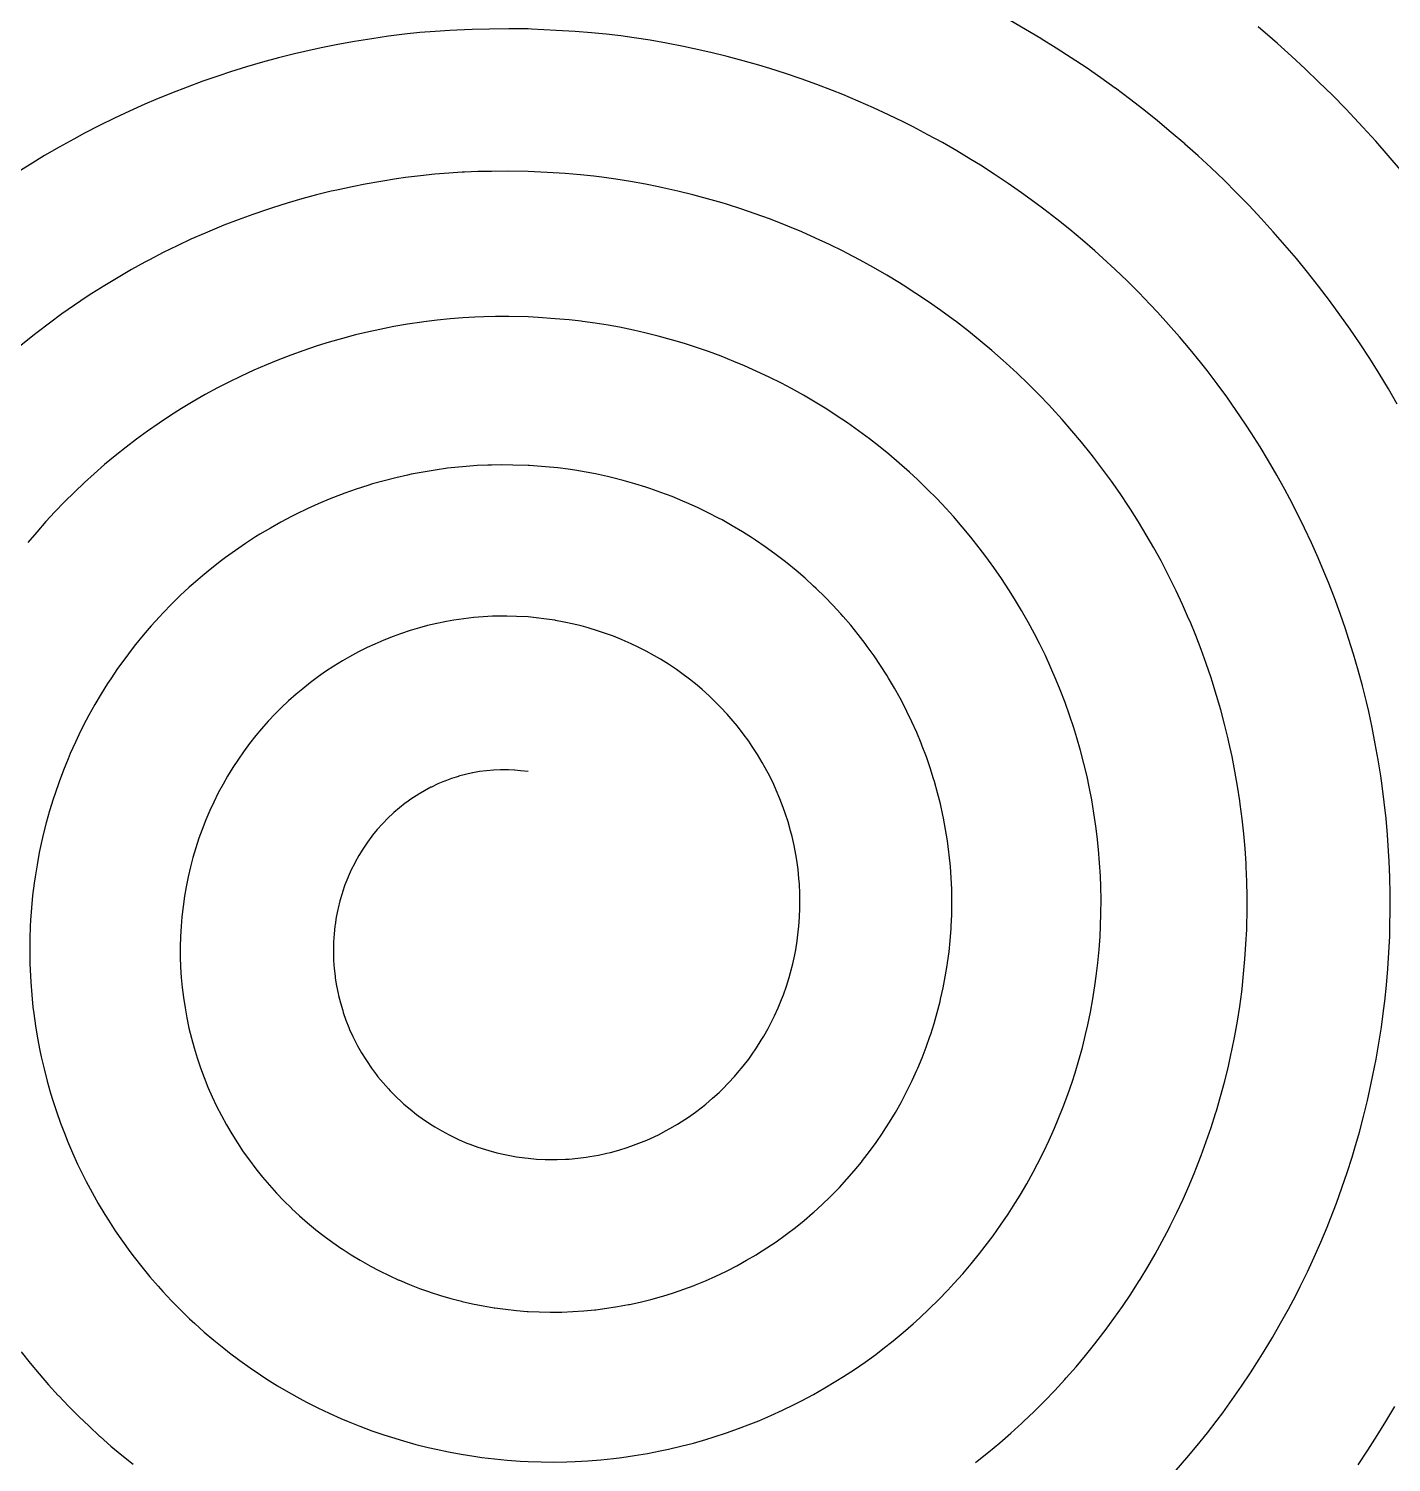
# Model space of a CAD drawing. Header units: inches. Extents: x -134 to 137, y -136 to 138.
# Drawn here: x -25.8 to 44.6, y -27.7 to 46.4 of the extents above; entities that cross this region are included whole.
import ezdxf

# ---------------------------------------------------------------- set-up
doc = ezdxf.new("R2010")
doc.units = ezdxf.units.IN
doc.header["$MEASUREMENT"] = 0
doc.linetypes.add('Continuous2', pattern=[0])
doc.layers.add('single spiral', color=1, linetype='Continuous')

msp = doc.modelspace()

# ---------------------------------------------------------------- linework, layer by layer
at = {"layer": 'single spiral', "color": 7, "linetype": 'Continuous2', "lineweight": -3, "true_color": 0xffffff}
for p, q in [((25.724, 46.397), (24.924, 46.854)), ((-7.235, 46.037), (-8.096, 45.913)), ((-6.407, 46.141), (-7.235, 46.037)), ((-5.602, 46.226), (-6.407, 46.141)), ((-4.819, 46.294), (-5.602, 46.226)), ((-4.055, 46.344), (-4.819, 46.294)), ((-3.7, 46.362), (-4.055, 46.344)), ((-2.901, 46.392), (-3.7, 46.362)), ((-2.001, 46.411), (-2.901, 46.392)), ((-1.001, 46.419), (-2.001, 46.411)), ((0, 46.421), (-1.001, 46.419)), ((0.17, 46.412), (0, 46.421)), ((1.447, 46.345), (0.17, 46.412)), ((2.431, 46.282), (1.447, 46.345)), ((3.276, 46.216), (2.431, 46.282)), ((4.037, 46.142), (3.276, 46.216)), ((4.79, 46.055), (4.037, 46.142)), ((5.484, 45.96), (4.79, 46.055)), ((26.515, 45.926), (25.724, 46.397)), ((38.503, 45.887), (37.76, 46.523)), ((-11.563, 45.254), (-12.092, 45.129)), ((-10.713, 45.44), (-11.563, 45.254)), ((-9.852, 45.612), (-10.713, 45.44)), ((-8.98, 45.77), (-9.852, 45.612)), ((-8.096, 45.913), (-8.98, 45.77)), ((6.304, 45.833), (5.484, 45.96)), ((7.15, 45.685), (6.304, 45.833)), ((8.025, 45.514), (7.15, 45.685)), ((8.589, 45.395), (8.025, 45.514)), ((9.444, 45.202), (8.589, 45.395)), ((26.534, 45.915), (26.515, 45.926)), ((27.317, 45.43), (26.534, 45.915)), ((28.092, 44.932), (27.317, 45.43)), ((38.753, 45.668), (38.503, 45.887)), ((39.482, 45.015), (38.753, 45.668)), ((-13.752, 44.696), (-14.579, 44.456)), ((-12.923, 44.921), (-13.752, 44.696)), ((-12.092, 45.129), (-12.923, 44.921)), ((10.287, 44.996), (9.444, 45.202)), ((11.117, 44.776), (10.287, 44.996)), ((11.935, 44.543), (11.117, 44.776)), ((12.503, 44.371), (11.935, 44.543)), ((28.857, 44.42), (28.092, 44.932)), ((40.2, 44.35), (39.482, 45.015)), ((-16.014, 43.998), (-16.833, 43.714)), ((-15.403, 44.199), (-16.014, 43.998)), ((-14.579, 44.456), (-15.403, 44.199)), ((13.316, 44.111), (12.503, 44.371)), ((14.127, 43.836), (13.316, 44.111)), ((14.934, 43.544), (14.127, 43.836)), ((29.613, 43.895), (28.857, 44.42)), ((30.36, 43.358), (29.613, 43.895)), ((40.907, 43.673), (40.2, 44.35)), ((-18.455, 43.1), (-19.257, 42.771)), ((-17.647, 43.414), (-18.455, 43.1)), ((-16.833, 43.714), (-17.647, 43.414)), ((15.737, 43.237), (14.934, 43.544)), ((16.277, 43.02), (15.737, 43.237)), ((17.069, 42.689), (16.277, 43.02)), ((30.374, 43.348), (30.36, 43.358)), ((31.111, 42.797), (30.374, 43.348)), ((41.603, 42.986), (40.907, 43.673)), ((-19.83, 42.526), (-20.62, 42.172)), ((-19.257, 42.771), (-19.83, 42.526)), ((17.855, 42.343), (17.069, 42.689)), ((18.632, 41.982), (17.855, 42.343)), ((31.838, 42.234), (31.111, 42.797)), ((42.287, 42.287), (41.603, 42.986)), ((42.513, 42.05), (42.287, 42.287)), ((-21.404, 41.803), (-22.181, 41.42)), ((-20.62, 42.172), (-21.404, 41.803)), ((19.402, 41.608), (18.632, 41.982)), ((19.918, 41.347), (19.402, 41.608)), ((32.556, 41.658), (31.838, 42.234)), ((33.262, 41.07), (32.556, 41.658)), ((43.182, 41.337), (42.513, 42.05)), ((-22.951, 41.022), (-23.511, 40.722)), ((-22.181, 41.42), (-22.951, 41.022)), ((20.676, 40.949), (19.918, 41.347)), ((21.427, 40.536), (20.676, 40.949)), ((33.959, 40.47), (33.262, 41.07)), ((43.839, 40.612), (43.182, 41.337)), ((-24.268, 40.3), (-25.018, 39.864)), ((-23.511, 40.722), (-24.268, 40.3)), ((22.169, 40.11), (21.427, 40.536)), ((22.904, 39.67), (22.169, 40.11)), ((33.969, 40.462), (33.959, 40.47)), ((34.654, 39.85), (33.969, 40.462)), ((44.484, 39.878), (43.839, 40.612)), ((-25.76, 39.414), (-26.494, 38.95)), ((-25.018, 39.864), (-25.76, 39.414)), ((23.39, 39.368), (22.904, 39.67)), ((24.11, 38.905), (23.39, 39.368)), ((35.329, 39.226), (34.654, 39.85)), ((45.116, 39.132), (44.484, 39.878)), ((-6.817, 38.661), (-7.629, 38.533)), ((-6.343, 38.728), (-6.817, 38.661)), ((-5.577, 38.824), (-6.343, 38.728)), ((-4.834, 38.902), (-5.577, 38.824)), ((-4.114, 38.963), (-4.834, 38.902)), ((-3.413, 39.006), (-4.114, 38.963)), ((-3.3, 39.011), (-3.413, 39.006)), ((-2.601, 39.037), (-3.3, 39.011)), ((-1.901, 39.051), (-2.601, 39.037)), ((-1.001, 39.056), (-1.901, 39.051)), ((0, 39.053), (-1.001, 39.056)), ((0.982, 38.996), (0, 39.053)), ((1.914, 38.934), (0.982, 38.996)), ((2.698, 38.87), (1.914, 38.934)), ((3.395, 38.8), (2.698, 38.87)), ((3.803, 38.752), (3.395, 38.8)), ((4.531, 38.652), (3.803, 38.752)), ((5.282, 38.532), (4.531, 38.652)), ((24.821, 38.429), (24.11, 38.905)), ((35.993, 38.59), (35.329, 39.226)), ((36.645, 37.944), (35.993, 38.59)), ((-10.95, 37.83), (-11.711, 37.626)), ((-10.187, 38.019), (-10.95, 37.83)), ((-9.895, 38.086), (-10.187, 38.019)), ((-9.116, 38.255), (-9.895, 38.086)), ((-8.429, 38.391), (-9.116, 38.255)), ((-7.629, 38.533), (-8.429, 38.391)), ((6.058, 38.392), (5.282, 38.532)), ((6.745, 38.253), (6.058, 38.392)), ((6.957, 38.208), (6.745, 38.253)), ((7.743, 38.031), (6.957, 38.208)), ((8.517, 37.84), (7.743, 38.031)), ((9.278, 37.636), (8.517, 37.84)), ((25.523, 37.941), (24.821, 38.429)), ((26.215, 37.439), (25.523, 37.941)), ((37.286, 37.286), (36.645, 37.944)), ((-13.497, 37.082), (-14.25, 36.825)), ((-13.228, 37.17), (-13.497, 37.082)), ((-12.471, 37.406), (-13.228, 37.17)), ((-11.711, 37.626), (-12.471, 37.406)), ((10.026, 37.419), (9.278, 37.636)), ((10.253, 37.35), (10.026, 37.419)), ((10.999, 37.112), (10.253, 37.35)), ((11.741, 36.859), (10.999, 37.112)), ((26.67, 37.099), (26.215, 37.439)), ((27.346, 36.576), (26.67, 37.099)), ((37.921, 36.611), (37.286, 37.286)), ((-14.998, 36.552), (-15.74, 36.264)), ((-14.25, 36.825), (-14.998, 36.552)), ((12.479, 36.589), (11.741, 36.859)), ((13.214, 36.305), (12.479, 36.589)), ((28.012, 36.04), (27.346, 36.576)), ((38.538, 35.931), (37.921, 36.611)), ((-16.721, 35.857), (-17.447, 35.536)), ((-16.476, 35.962), (-16.721, 35.857)), ((-15.74, 36.264), (-16.476, 35.962)), ((13.423, 36.22), (13.214, 36.305)), ((14.149, 35.916), (13.423, 36.22)), ((14.868, 35.598), (14.149, 35.916)), ((15.58, 35.266), (14.868, 35.598)), ((28.668, 35.493), (28.012, 36.04)), ((39.144, 35.241), (38.538, 35.931)), ((-18.168, 35.199), (-18.882, 34.848)), ((-17.447, 35.536), (-18.168, 35.199)), ((16.283, 34.92), (15.58, 35.266)), ((16.482, 34.819), (16.283, 34.92)), ((29.313, 34.933), (28.668, 35.493)), ((29.732, 34.558), (29.313, 34.933)), ((39.737, 34.54), (39.144, 35.241)), ((-19.833, 34.352), (-20.531, 33.968)), ((-19.589, 34.483), (-19.833, 34.352)), ((-18.882, 34.848), (-19.589, 34.483)), ((17.177, 34.455), (16.482, 34.819)), ((17.863, 34.076), (17.177, 34.455)), ((30.359, 33.979), (29.732, 34.558)), ((40.317, 33.83), (39.737, 34.54)), ((-21.22, 33.569), (-21.902, 33.156)), ((-20.531, 33.968), (-21.22, 33.569)), ((18.542, 33.683), (17.863, 34.076)), ((19.213, 33.277), (18.542, 33.683)), ((30.976, 33.388), (30.359, 33.979)), ((31.58, 32.786), (30.976, 33.388)), ((40.888, 33.106), (40.317, 33.83)), ((-22.576, 32.73), (-22.811, 32.577)), ((-21.902, 33.156), (-22.576, 32.73)), ((19.397, 33.162), (19.213, 33.277)), ((20.057, 32.739), (19.397, 33.162)), ((20.707, 32.302), (20.057, 32.739)), ((32.173, 32.173), (31.58, 32.786)), ((41.443, 32.376), (40.888, 33.106)), ((-23.472, 32.132), (-24.126, 31.674)), ((-22.811, 32.577), (-23.472, 32.132)), ((21.349, 31.853), (20.707, 32.302)), ((32.555, 31.767), (32.173, 32.173)), ((41.985, 31.636), (41.443, 32.376)), ((-24.77, 31.203), (-25.404, 30.719)), ((-24.126, 31.674), (-24.77, 31.203)), ((-5.511, 31.253), (-6.241, 31.143)), ((-5.407, 31.268), (-5.511, 31.253)), ((-4.709, 31.355), (-5.407, 31.268)), ((-4.037, 31.424), (-4.709, 31.355)), ((-3.387, 31.476), (-4.037, 31.424)), ((-2.757, 31.51), (-3.387, 31.476)), ((-2.3, 31.526), (-2.757, 31.51)), ((-1.701, 31.536), (-2.3, 31.526)), ((-1, 31.537), (-1.701, 31.536)), ((0, 31.526), (-1, 31.537)), ((0.519, 31.493), (0, 31.526)), ((1.399, 31.43), (0.519, 31.493)), ((2.113, 31.368), (1.399, 31.43)), ((2.738, 31.3), (2.113, 31.368)), ((2.812, 31.291), (2.738, 31.3)), ((3.459, 31.203), (2.812, 31.291)), ((4.128, 31.095), (3.459, 31.203)), ((21.98, 31.391), (21.349, 31.853)), ((22.15, 31.263), (21.98, 31.391)), ((22.769, 30.784), (22.15, 31.263)), ((33.129, 31.136), (32.555, 31.767)), ((42.514, 30.887), (41.985, 31.636)), ((-25.629, 30.543), (-26.25, 30.042)), ((-25.404, 30.719), (-25.629, 30.543)), ((-9.614, 30.41), (-10.298, 30.213)), ((-8.928, 30.59), (-9.614, 30.41)), ((-8.241, 30.755), (-8.928, 30.59)), ((-7.669, 30.88), (-8.241, 30.755)), ((-6.961, 31.019), (-7.669, 30.88)), ((-6.241, 31.143), (-6.961, 31.019)), ((4.719, 30.986), (4.128, 31.095)), ((5.437, 30.837), (4.719, 30.986)), ((6.028, 30.702), (5.437, 30.837)), ((6.723, 30.529), (6.028, 30.702)), ((7.406, 30.342), (6.723, 30.529)), ((23.378, 30.293), (22.769, 30.784)), ((33.69, 30.494), (33.129, 31.136)), ((34.24, 29.843), (33.69, 30.494)), ((43.03, 30.13), (42.514, 30.887)), ((-11.605, 29.791), (-12.279, 29.548)), ((-10.926, 30.018), (-11.605, 29.791)), ((-10.298, 30.213), (-10.926, 30.018)), ((8.077, 30.143), (7.406, 30.342)), ((8.653, 29.958), (8.077, 30.143)), ((9.318, 29.729), (8.653, 29.958)), ((9.98, 29.484), (9.318, 29.729)), ((23.977, 29.79), (23.378, 30.293)), ((24.565, 29.275), (23.977, 29.79)), ((34.777, 29.181), (34.24, 29.843)), ((43.533, 29.363), (43.03, 30.13)), ((-13.544, 29.046), (-14.2, 28.761)), ((-12.947, 29.291), (-13.544, 29.046)), ((-12.279, 29.548), (-12.947, 29.291)), ((10.637, 29.224), (9.98, 29.484)), ((11.188, 28.992), (10.637, 29.224)), ((11.833, 28.705), (11.188, 28.992)), ((24.72, 29.137), (24.565, 29.275)), ((25.294, 28.607), (24.72, 29.137)), ((35.118, 28.747), (34.777, 29.181)), ((44.022, 28.588), (43.533, 29.363)), ((-14.85, 28.461), (-15.494, 28.146)), ((-14.2, 28.761), (-14.85, 28.461)), ((12.469, 28.404), (11.833, 28.705)), ((13.098, 28.089), (12.469, 28.404)), ((25.857, 28.065), (25.294, 28.607)), ((35.634, 28.069), (35.118, 28.747)), ((44.497, 27.805), (44.022, 28.588)), ((-16.707, 27.504), (-17.329, 27.147)), ((-16.077, 27.846), (-16.707, 27.504)), ((-15.494, 28.146), (-16.077, 27.846)), ((13.623, 27.812), (13.098, 28.089)), ((14.238, 27.471), (13.623, 27.812)), ((14.845, 27.116), (14.238, 27.471)), ((26.409, 27.513), (25.857, 28.065)), ((26.949, 26.949), (26.409, 27.513)), ((36.137, 27.382), (35.634, 28.069)), ((44.958, 27.014), (44.497, 27.805)), ((-17.944, 26.777), (-18.502, 26.424)), ((-17.329, 27.147), (-17.944, 26.777)), ((15.443, 26.748), (14.845, 27.116)), ((15.937, 26.43), (15.443, 26.748)), ((27.088, 26.801), (26.949, 26.949)), ((27.613, 26.224), (27.088, 26.801)), ((36.627, 26.685), (36.137, 27.382)), ((-19.101, 26.028), (-19.691, 25.618)), ((-18.502, 26.424), (-19.101, 26.028)), ((16.519, 26.037), (15.937, 26.43)), ((17.091, 25.631), (16.519, 26.037)), ((28.126, 25.636), (27.613, 26.224)), ((37.104, 25.98), (36.627, 26.685)), ((37.403, 25.522), (37.104, 25.98)), ((-19.691, 25.618), (-20.272, 25.195)), ((17.654, 25.213), (17.091, 25.631)), ((28.627, 25.038), (28.126, 25.636)), ((37.858, 24.803), (37.403, 25.522)), ((-20.802, 24.791), (-21.365, 24.343)), ((-20.272, 25.195), (-20.802, 24.791)), ((18.114, 24.856), (17.654, 25.213)), ((18.659, 24.415), (18.114, 24.856)), ((29.115, 24.431), (28.627, 25.038)), ((38.299, 24.075), (37.858, 24.803)), ((-21.918, 23.883), (-22.461, 23.41)), ((-21.365, 24.343), (-21.918, 23.883)), ((-3.796, 23.735), (-4.177, 23.69)), ((-3.204, 23.793), (-3.796, 23.735)), ((-2.636, 23.834), (-3.204, 23.793)), ((-2.087, 23.858), (-2.636, 23.834)), ((-1.9, 23.862), (-2.087, 23.858)), ((-1.4, 23.867), (-1.9, 23.862)), ((-0.8, 23.861), (-1.4, 23.867)), ((0, 23.842), (-0.8, 23.861)), ((0.06, 23.837), (0, 23.842)), ((0.892, 23.77), (0.06, 23.837)), ((1.526, 23.708), (0.892, 23.77)), ((19.193, 23.962), (18.659, 24.415)), ((19.716, 23.497), (19.193, 23.962)), ((29.237, 24.275), (29.115, 24.431)), ((29.71, 23.655), (29.237, 24.275)), ((38.726, 23.339), (38.299, 24.075)), ((-22.461, 23.41), (-22.958, 22.958)), ((-7.453, 23.05), (-8.05, 22.881)), ((-6.854, 23.202), (-7.453, 23.05)), ((-6.254, 23.339), (-6.854, 23.202)), ((-6.055, 23.381), (-6.254, 23.339)), ((-5.44, 23.498), (-6.055, 23.381)), ((-4.814, 23.602), (-5.44, 23.498)), ((-4.177, 23.69), (-4.814, 23.602)), ((2.068, 23.643), (1.526, 23.708)), ((2.414, 23.593), (2.068, 23.643)), ((2.989, 23.497), (2.414, 23.593)), ((3.48, 23.402), (2.989, 23.497)), ((4.102, 23.265), (3.48, 23.402)), ((4.309, 23.216), (4.102, 23.265)), ((4.914, 23.062), (4.309, 23.216)), ((5.506, 22.894), (4.914, 23.062)), ((20.138, 23.105), (19.716, 23.497)), ((20.642, 22.619), (20.138, 23.105)), ((30.169, 23.025), (29.71, 23.655)), ((30.615, 22.387), (30.169, 23.025)), ((39.138, 22.596), (38.726, 23.339)), ((-23.48, 22.462), (-23.991, 21.954)), ((-22.958, 22.958), (-23.48, 22.462)), ((-9.483, 22.407), (-10.067, 22.186)), ((-8.895, 22.614), (-9.483, 22.407)), ((-8.3, 22.805), (-8.895, 22.614)), ((-8.05, 22.881), (-8.3, 22.805)), ((6.086, 22.714), (5.506, 22.894)), ((6.292, 22.646), (6.086, 22.714)), ((6.867, 22.445), (6.292, 22.646)), ((7.439, 22.227), (6.867, 22.445)), ((21.133, 22.121), (20.642, 22.619)), ((31.048, 21.74), (30.615, 22.387)), ((39.394, 22.118), (39.138, 22.596)), ((-23.991, 21.954), (-24.492, 21.435)), ((-11.445, 21.593), (-12.008, 21.321)), ((-10.876, 21.85), (-11.445, 21.593)), ((-10.302, 22.092), (-10.876, 21.85)), ((-10.067, 22.186), (-10.302, 22.092)), ((8.005, 21.995), (7.439, 22.227)), ((8.197, 21.912), (8.005, 21.995)), ((8.755, 21.66), (8.197, 21.912)), ((9.304, 21.394), (8.755, 21.66)), ((21.613, 21.613), (21.133, 22.121)), ((21.996, 21.19), (21.613, 21.613)), ((31.154, 21.578), (31.048, 21.74)), ((31.57, 20.92), (31.154, 21.578)), ((39.784, 21.363), (39.394, 22.118)), ((-24.951, 20.937), (-25.429, 20.396)), ((-24.492, 21.435), (-24.951, 20.937)), ((-12.794, 20.91), (-13.34, 20.603)), ((-12.241, 21.202), (-12.794, 20.91)), ((-12.008, 21.321), (-12.241, 21.202)), ((9.846, 21.115), (9.304, 21.394)), ((10.026, 21.018), (9.846, 21.115)), ((10.557, 20.719), (10.026, 21.018)), ((22.454, 20.663), (21.996, 21.19)), ((31.972, 20.254), (31.57, 20.92)), ((40.159, 20.6), (39.784, 21.363)), ((-25.429, 20.396), (-25.895, 19.845)), ((-14.104, 20.142), (-14.63, 19.802)), ((-13.878, 20.283), (-14.104, 20.142)), ((-13.34, 20.603), (-13.878, 20.283)), ((11.08, 20.407), (10.557, 20.719)), ((11.594, 20.082), (11.08, 20.407)), ((11.76, 19.973), (11.594, 20.082)), ((22.9, 20.126), (22.454, 20.663)), ((23.333, 19.579), (22.9, 20.126)), ((32.36, 19.58), (31.972, 20.254)), ((40.52, 19.831), (40.159, 20.6)), ((-15.148, 19.448), (-15.657, 19.081)), ((-14.63, 19.802), (-15.148, 19.448)), ((12.263, 19.63), (11.76, 19.973)), ((12.755, 19.274), (12.263, 19.63)), ((23.674, 19.129), (23.333, 19.579)), ((32.734, 18.899), (32.36, 19.58)), ((40.866, 19.056), (40.52, 19.831)), ((-15.874, 18.918), (-16.37, 18.532)), ((-15.657, 19.081), (-15.874, 18.918)), ((13.238, 18.906), (12.755, 19.274)), ((13.39, 18.786), (13.238, 18.906)), ((13.859, 18.401), (13.39, 18.786)), ((24.084, 18.564), (23.674, 19.129)), ((24.48, 17.991), (24.084, 18.564)), ((32.823, 18.733), (32.734, 18.899)), ((33.179, 18.042), (32.823, 18.733)), ((41.077, 18.562), (40.866, 19.056)), ((41.399, 17.776), (41.077, 18.562)), ((-16.856, 18.134), (-17.332, 17.723)), ((-16.37, 18.532), (-16.856, 18.134)), ((14.318, 18.005), (13.859, 18.401)), ((14.765, 17.597), (14.318, 18.005)), ((24.863, 17.409), (24.48, 17.991)), ((33.522, 17.345), (33.179, 18.042)), ((-17.999, 17.11), (-18.45, 16.669)), ((-17.538, 17.538), (-17.999, 17.11)), ((-17.332, 17.723), (-17.538, 17.538)), ((14.902, 17.467), (14.765, 17.597)), ((15.335, 17.044), (14.902, 17.467)), ((25.161, 16.936), (24.863, 17.409)), ((33.849, 16.64), (33.522, 17.345)), ((41.706, 16.985), (41.399, 17.776)), ((-18.45, 16.669), (-18.889, 16.217)), ((15.757, 16.61), (15.335, 17.044)), ((16.166, 16.166), (15.757, 16.61)), ((25.519, 16.339), (25.161, 16.936)), ((25.863, 15.735), (25.519, 16.339)), ((34.162, 15.93), (33.849, 16.64)), ((41.998, 16.188), (41.706, 16.985)), ((-19.082, 16.011), (-19.504, 15.543)), ((-18.889, 16.217), (-19.082, 16.011)), ((-4.721, 15.67), (-5.216, 15.553)), ((-4.226, 15.77), (-4.721, 15.67)), ((-3.854, 15.835), (-4.226, 15.77)), ((-3.34, 15.911), (-3.854, 15.835)), ((-2.816, 15.971), (-3.34, 15.911)), ((-2.324, 16.013), (-2.816, 15.971)), ((-1.854, 16.038), (-2.324, 16.013)), ((-1.404, 16.048), (-1.854, 16.038)), ((-1.099, 16.045), (-1.404, 16.048)), ((-0.6, 16.029), (-1.099, 16.045)), ((0, 16), (-0.6, 16.029)), ((0.404, 15.957), (0, 16)), ((0.943, 15.893), (0.404, 15.957)), ((1.385, 15.828), (0.943, 15.893)), ((1.405, 15.825), (1.385, 15.828)), ((1.867, 15.741), (1.405, 15.825)), ((2.351, 15.635), (1.867, 15.741)), ((2.74, 15.538), (2.351, 15.635)), ((16.288, 16.029), (16.166, 16.166)), ((16.681, 15.571), (16.288, 16.029)), ((26.193, 15.123), (25.863, 15.735)), ((34.234, 15.761), (34.162, 15.93)), ((34.529, 15.043), (34.234, 15.761)), ((42.275, 15.387), (41.998, 16.188)), ((-19.916, 15.064), (-20.315, 14.574)), ((-19.504, 15.543), (-19.916, 15.064)), ((-6.992, 14.994), (-7.469, 14.806)), ((-6.601, 15.137), (-6.992, 14.994)), ((-6.113, 15.298), (-6.601, 15.137)), ((-5.621, 15.444), (-6.113, 15.298)), ((-5.216, 15.553), (-5.621, 15.444)), ((3.104, 15.438), (2.74, 15.538)), ((3.586, 15.292), (3.104, 15.438)), ((4.055, 15.133), (3.586, 15.292)), ((4.402, 15.004), (4.055, 15.133)), ((4.864, 14.819), (4.402, 15.004)), ((17.062, 15.103), (16.681, 15.571)), ((17.43, 14.625), (17.062, 15.103)), ((26.446, 14.63), (26.193, 15.123)), ((34.808, 14.319), (34.529, 15.043)), ((42.441, 14.881), (42.275, 15.387)), ((42.693, 14.071), (42.441, 14.881)), ((-20.492, 14.349), (-20.873, 13.844)), ((-20.315, 14.574), (-20.492, 14.349)), ((-8.788, 14.192), (-9.242, 13.946)), ((-8.327, 14.422), (-8.788, 14.192)), ((-7.941, 14.602), (-8.327, 14.422)), ((-7.469, 14.806), (-7.941, 14.602)), ((5.32, 14.617), (4.864, 14.819)), ((5.649, 14.461), (5.32, 14.617)), ((6.093, 14.236), (5.649, 14.461)), ((6.527, 13.997), (6.093, 14.236)), ((17.536, 14.482), (17.43, 14.625)), ((17.887, 13.993), (17.536, 14.482)), ((26.751, 14.006), (26.446, 14.63)), ((35.073, 13.59), (34.808, 14.319)), ((-20.873, 13.844), (-21.242, 13.33)), ((-10.055, 13.46), (-10.487, 13.175)), ((-9.615, 13.731), (-10.055, 13.46)), ((-9.242, 13.946), (-9.615, 13.731)), ((6.836, 13.816), (6.527, 13.997)), ((7.256, 13.554), (6.836, 13.816)), ((7.667, 13.279), (7.256, 13.554)), ((18.225, 13.495), (17.887, 13.993)), ((18.549, 12.988), (18.225, 13.495)), ((27.04, 13.374), (26.751, 14.006)), ((27.315, 12.737), (27.04, 13.374)), ((35.322, 12.856), (35.073, 13.59)), ((42.93, 13.257), (42.693, 14.071)), ((-21.597, 12.806), (-21.757, 12.561)), ((-21.242, 13.33), (-21.597, 12.806)), ((-11.261, 12.615), (-11.668, 12.292)), ((-10.845, 12.924), (-11.261, 12.615)), ((-10.487, 13.175), (-10.845, 12.924)), ((7.954, 13.075), (7.667, 13.279)), ((8.348, 12.778), (7.954, 13.075)), ((8.731, 12.469), (8.348, 12.778)), ((18.64, 12.841), (18.549, 12.988)), ((18.946, 12.324), (18.64, 12.841)), ((27.522, 12.23), (27.315, 12.737)), ((35.378, 12.686), (35.322, 12.856)), ((35.608, 11.946), (35.378, 12.686)), ((43.151, 12.439), (42.93, 13.257)), ((-22.093, 12.025), (-22.416, 11.479)), ((-21.757, 12.561), (-22.093, 12.025)), ((-12.007, 12.007), (-12.396, 11.661)), ((-11.668, 12.292), (-12.007, 12.007)), ((8.994, 12.245), (8.731, 12.469)), ((9.36, 11.916), (8.994, 12.245)), ((9.713, 11.576), (9.36, 11.916)), ((19.238, 11.799), (18.946, 12.324)), ((27.77, 11.582), (27.522, 12.23)), ((35.824, 11.202), (35.608, 11.946)), ((43.357, 11.617), (43.151, 12.439)), ((-22.416, 11.479), (-22.725, 10.925)), ((-12.774, 11.303), (-13.091, 10.985)), ((-12.396, 11.661), (-12.774, 11.303)), ((9.952, 11.334), (9.713, 11.576)), ((10.285, 10.975), (9.952, 11.334)), ((19.516, 11.268), (19.238, 11.799)), ((19.591, 11.117), (19.516, 11.268)), ((28.003, 10.929), (27.77, 11.582)), ((36.023, 10.454), (35.824, 11.202)), ((43.477, 11.104), (43.357, 11.617)), ((-22.866, 10.662), (-23.154, 10.097)), ((-22.725, 10.925), (-22.866, 10.662)), ((-13.449, 10.605), (-13.796, 10.214)), ((-13.091, 10.985), (-13.449, 10.605)), ((10.607, 10.607), (10.285, 10.975)), ((10.819, 10.349), (10.607, 10.607)), ((19.851, 10.577), (19.591, 11.117)), ((20.095, 10.03), (19.851, 10.577)), ((28.221, 10.272), (28.003, 10.929)), ((36.207, 9.702), (36.023, 10.454)), ((43.657, 10.276), (43.477, 11.104)), ((-23.154, 10.097), (-23.429, 9.524)), ((-14.088, 9.864), (-14.412, 9.453)), ((-13.796, 10.214), (-14.088, 9.864)), ((11.119, 9.964), (10.819, 10.349)), ((11.406, 9.57), (11.119, 9.964)), ((20.325, 9.478), (20.095, 10.03)), ((28.381, 9.753), (28.221, 10.272)), ((28.571, 9.088), (28.381, 9.753)), ((36.247, 9.532), (36.207, 9.702)), ((43.821, 9.446), (43.657, 10.276)), ((-23.689, 8.944), (-23.808, 8.666)), ((-23.429, 9.524), (-23.689, 8.944)), ((-14.724, 9.032), (-14.988, 8.654)), ((-14.412, 9.453), (-14.724, 9.032)), ((11.591, 9.3), (11.406, 9.57)), ((11.855, 8.892), (11.591, 9.3)), ((20.385, 9.326), (20.325, 9.478)), ((20.596, 8.767), (20.385, 9.326)), ((28.746, 8.418), (28.571, 9.088)), ((36.412, 8.776), (36.247, 9.532)), ((43.97, 8.612), (43.821, 9.446)), ((-23.808, 8.666), (-24.047, 8.076)), ((-15.276, 8.214), (-15.551, 7.766)), ((-14.988, 8.654), (-15.276, 8.214)), ((12.105, 8.476), (11.855, 8.892)), ((12.263, 8.196), (12.105, 8.476)), ((12.49, 7.768), (12.263, 8.196)), ((20.791, 8.202), (20.596, 8.767)), ((20.971, 7.633), (20.791, 8.202)), ((28.906, 7.745), (28.746, 8.418)), ((36.561, 8.017), (36.412, 8.776)), ((44.103, 7.777), (43.97, 8.612)), ((-24.271, 7.48), (-24.48, 6.878)), ((-24.047, 8.076), (-24.271, 7.48)), ((-15.551, 7.766), (-15.784, 7.36)), ((-4.333, 7.506), (-4.675, 7.362)), ((-4.312, 7.514), (-4.333, 7.506)), ((-3.966, 7.642), (-4.312, 7.514)), ((-3.616, 7.754), (-3.966, 7.642)), ((-3.6, 7.759), (-3.616, 7.754)), ((-3.246, 7.855), (-3.6, 7.759)), ((-2.888, 7.935), (-3.246, 7.855)), ((-2.871, 7.939), (-2.888, 7.935)), ((-2.513, 8.002), (-2.871, 7.939)), ((-2.157, 8.049), (-2.513, 8.002)), ((-1.802, 8.081), (-2.157, 8.049)), ((-1.428, 8.097), (-1.802, 8.081)), ((-1.364, 8.099), (-1.428, 8.097)), ((-1.024, 8.097), (-1.364, 8.099)), ((-0.707, 8.08), (-1.024, 8.097)), ((-0.695, 8.079), (-0.707, 8.08)), ((-0.397, 8.05), (-0.695, 8.079)), ((0, 8), (-0.397, 8.05)), ((12.702, 7.333), (12.49, 7.768)), ((21.016, 7.482), (20.971, 7.633)), ((21.177, 6.907), (21.016, 7.482)), ((29.019, 7.22), (28.906, 7.745)), ((36.695, 7.255), (36.561, 8.017)), ((44.177, 7.26), (44.103, 7.777)), ((-24.48, 6.878), (-24.576, 6.585)), ((-16.033, 6.896), (-16.269, 6.424)), ((-15.784, 7.36), (-16.033, 6.896)), ((-5.714, 6.809), (-6.028, 6.605)), ((-5.686, 6.826), (-5.714, 6.809)), ((-5.364, 7.016), (-5.686, 6.826)), ((-5.035, 7.19), (-5.364, 7.016)), ((-5.011, 7.202), (-5.035, 7.19)), ((-4.675, 7.362), (-5.011, 7.202)), ((12.832, 7.046), (12.702, 7.333)), ((13.02, 6.601), (12.832, 7.046)), ((21.322, 6.329), (21.177, 6.907)), ((29.15, 6.542), (29.019, 7.22)), ((36.812, 6.491), (36.695, 7.255)), ((44.285, 6.42), (44.177, 7.26)), ((-24.763, 5.976), (-24.934, 5.361)), ((-24.576, 6.585), (-24.763, 5.976)), ((-16.468, 5.994), (-16.676, 5.508)), ((-16.269, 6.424), (-16.468, 5.994)), ((-6.661, 6.131), (-6.949, 5.884)), ((-6.364, 6.364), (-6.661, 6.131)), ((-6.335, 6.386), (-6.364, 6.364)), ((-6.028, 6.605), (-6.335, 6.386)), ((13.192, 6.151), (13.02, 6.601)), ((13.295, 5.859), (13.192, 6.151)), ((21.452, 5.748), (21.322, 6.329)), ((29.266, 5.861), (29.15, 6.542)), ((36.836, 6.323), (36.812, 6.491)), ((36.934, 5.557), (36.836, 6.323)), ((44.376, 5.579), (44.285, 6.42)), ((-24.934, 5.361), (-25.091, 4.742)), ((-16.676, 5.508), (-16.87, 5.015)), ((-7.554, 5.29), (-7.809, 5.004)), ((-7.523, 5.324), (-7.554, 5.29)), ((-7.256, 5.596), (-7.523, 5.324)), ((-6.98, 5.857), (-7.256, 5.596)), ((-6.949, 5.884), (-6.98, 5.857)), ((13.442, 5.402), (13.295, 5.859)), ((13.573, 4.94), (13.442, 5.402)), ((21.482, 5.598), (21.452, 5.748)), ((21.592, 5.014), (21.482, 5.598)), ((29.366, 5.178), (29.266, 5.861)), ((37.017, 4.788), (36.934, 5.557)), ((44.452, 4.737), (44.376, 5.579)), ((-25.091, 4.742), (-25.162, 4.437)), ((-17.033, 4.564), (-17.198, 4.06)), ((-16.87, 5.015), (-17.033, 4.564)), ((-8.083, 4.667), (-8.312, 4.358)), ((-8.051, 4.707), (-8.083, 4.667)), ((-7.809, 5.004), (-8.051, 4.707)), ((13.649, 4.646), (13.573, 4.94)), ((13.755, 4.179), (13.649, 4.646)), ((21.686, 4.426), (21.592, 5.014)), ((29.432, 4.651), (29.366, 5.178)), ((29.503, 3.965), (29.432, 4.651)), ((37.083, 4.019), (37.017, 4.788)), ((44.511, 3.894), (44.452, 4.737)), ((-25.295, 3.812), (-25.412, 3.183)), ((-25.162, 4.437), (-25.295, 3.812)), ((-17.198, 4.06), (-17.349, 3.551)), ((-8.56, 3.991), (-8.762, 3.661)), ((-8.529, 4.039), (-8.56, 3.991)), ((-8.312, 4.358), (-8.529, 4.039)), ((13.845, 3.71), (13.755, 4.179)), ((13.893, 3.416), (13.845, 3.71)), ((21.764, 3.838), (21.686, 4.426)), ((21.781, 3.691), (21.764, 3.838)), ((29.559, 3.277), (29.503, 3.965)), ((37.134, 3.249), (37.083, 4.019)), ((44.54, 3.378), (44.511, 3.894)), ((-25.412, 3.183), (-25.514, 2.552)), ((-17.473, 3.081), (-17.594, 2.563)), ((-17.349, 3.551), (-17.473, 3.081)), ((-8.979, 3.268), (-9.152, 2.92)), ((-8.951, 3.322), (-8.979, 3.268)), ((-8.762, 3.661), (-8.951, 3.322)), ((13.958, 2.943), (13.893, 3.416)), ((21.839, 3.1), (21.781, 3.691)), ((21.881, 2.509), (21.839, 3.1)), ((29.599, 2.59), (29.559, 3.277)), ((37.142, 3.084), (37.134, 3.249)), ((37.174, 2.313), (37.142, 3.084)), ((44.574, 2.533), (44.54, 3.378)), ((-25.559, 2.236), (-25.637, 1.601)), ((-25.514, 2.552), (-25.559, 2.236)), ((-17.594, 2.563), (-17.7, 2.041)), ((-9.337, 2.502), (-9.48, 2.137)), ((-9.312, 2.563), (-9.337, 2.502)), ((-9.152, 2.92), (-9.312, 2.563)), ((14.006, 2.47), (13.958, 2.943)), ((14.028, 2.178), (14.006, 2.47)), ((21.907, 1.917), (21.881, 2.509)), ((29.619, 2.064), (29.599, 2.59)), ((37.189, 1.542), (37.174, 2.313)), ((44.591, 1.689), (44.574, 2.533)), ((-25.637, 1.601), (-25.699, 0.963)), ((-17.784, 1.556), (-17.859, 1.028)), ((-17.7, 2.041), (-17.784, 1.556)), ((-9.629, 1.698), (-9.739, 1.32)), ((-9.608, 1.766), (-9.629, 1.698)), ((-9.48, 2.137), (-9.608, 1.766)), ((14.051, 1.704), (14.028, 2.178)), ((14.057, 1.23), (14.051, 1.704)), ((21.911, 1.774), (21.907, 1.917)), ((21.917, 1.182), (21.911, 1.774)), ((29.63, 1.376), (29.619, 2.064)), ((37.188, 0.771), (37.189, 1.542)), ((44.593, 0.844), (44.591, 1.689)), ((-25.699, 0.963), (-25.746, 0.324)), ((-17.859, 1.028), (-17.919, 0.497)), ((-9.851, 0.862), (-9.928, 0.473)), ((-9.835, 0.937), (-9.851, 0.862)), ((-9.739, 1.32), (-9.835, 0.937)), ((14.035, 0.471), (14.054, 0.944)), ((14.054, 0.944), (14.057, 1.23)), ((21.907, 0.59), (21.917, 1.182)), ((29.626, 0.687), (29.63, 1.376)), ((37.171, 0), (37.188, 0.771)), ((44.579, 0), (44.593, 0.844)), ((-25.763, 0), (-25.786, -0.641)), ((-25.746, 0.324), (-25.763, 0)), ((-17.961, 0), (-17.99, -0.534)), ((-17.919, 0.497), (-17.961, 0)), ((-10, 0), (-10.042, -0.396)), ((-9.989, 0.081), (-10, 0)), ((-9.928, 0.473), (-9.989, 0.081)), ((14, 0), (14.035, 0.471)), ((21.882, 0), (21.907, 0.59)), ((29.579, -0.519), (29.605, 0)), ((29.605, 0), (29.626, 0.687)), ((37.166, -0.16), (37.171, 0)), ((44.563, -0.512), (44.579, 0)), ((-25.786, -0.641), (-25.792, -1.283)), ((-17.99, -0.534), (-18.003, -1.07)), ((-10.042, -0.396), (-10.069, -0.795)), ((13.912, -0.746), (13.972, -0.279)), ((13.972, -0.279), (14, 0)), ((21.767, -1.313), (21.828, -0.726)), ((21.828, -0.726), (21.873, -0.137)), ((21.873, -0.137), (21.882, 0)), ((29.531, -1.205), (29.579, -0.519)), ((37.129, -0.93), (37.166, -0.16)), ((44.523, -1.355), (44.563, -0.512)), ((-25.792, -1.283), (-25.783, -1.926)), ((-18.003, -1.07), (-18.001, -1.575)), ((-10.073, -0.881), (-10.08, -1.282)), ((-10.08, -1.282), (-10.071, -1.683)), ((-10.069, -0.795), (-10.073, -0.881)), ((13.684, -1.939), (13.785, -1.48)), ((13.785, -1.48), (13.836, -1.21)), ((13.836, -1.21), (13.912, -0.746)), ((21.69, -1.898), (21.767, -1.313)), ((29.466, -1.889), (29.531, -1.205)), ((37.077, -1.698), (37.129, -0.93)), ((44.467, -2.197), (44.523, -1.355)), ((-25.783, -1.926), (-25.771, -2.255)), ((-18.001, -1.575), (-17.983, -2.111)), ((-17.983, -2.111), (-17.949, -2.648)), ((-10.071, -1.683), (-10.067, -1.775)), ((-10.067, -1.775), (-10.039, -2.177)), ((-10.039, -2.177), (-9.994, -2.578)), ((13.568, -2.392), (13.684, -1.939)), ((21.574, -2.61), (21.67, -2.028)), ((21.67, -2.028), (21.69, -1.898)), ((29.386, -2.571), (29.466, -1.889)), ((37.009, -2.465), (37.077, -1.698)), ((44.395, -3.038), (44.467, -2.197)), ((-25.771, -2.255), (-25.738, -2.897)), ((-25.738, -2.897), (-25.688, -3.538)), ((-17.949, -2.648), (-17.902, -3.157)), ((-9.994, -2.578), (-9.981, -2.674)), ((-9.981, -2.674), (-9.917, -3.074)), ((13.355, -3.097), (13.495, -2.651)), ((13.495, -2.651), (13.568, -2.392)), ((21.462, -3.188), (21.574, -2.61)), ((29.316, -3.081), (29.386, -2.571)), ((36.925, -3.231), (37.009, -2.465)), ((-25.688, -3.538), (-25.622, -4.179)), ((-17.902, -3.157), (-17.837, -3.691)), ((-17.837, -3.691), (-17.756, -4.224)), ((-9.917, -3.074), (-9.837, -3.473)), ((-9.837, -3.473), (-9.815, -3.572)), ((-9.815, -3.572), (-9.715, -3.967)), ((13.107, -3.783), (13.201, -3.537)), ((13.201, -3.537), (13.355, -3.097)), ((21.335, -3.762), (21.462, -3.188)), ((29.208, -3.758), (29.316, -3.081)), ((36.804, -4.147), (36.907, -3.384)), ((36.907, -3.384), (36.925, -3.231)), ((44.307, -3.876), (44.395, -3.038)), ((-25.622, -4.179), (-25.582, -4.511)), ((-17.756, -4.224), (-17.664, -4.733)), ((-9.715, -3.967), (-9.599, -4.359)), ((-9.599, -4.359), (-9.567, -4.461)), ((12.738, -4.636), (12.93, -4.213)), ((12.93, -4.213), (13.107, -3.783)), ((21.159, -4.455), (21.305, -3.886)), ((21.305, -3.886), (21.335, -3.762)), ((28.945, -5.104), (29.084, -4.433)), ((29.084, -4.433), (29.208, -3.758)), ((36.685, -4.907), (36.804, -4.147)), ((44.134, -5.215), (44.247, -4.38)), ((44.247, -4.38), (44.307, -3.876)), ((-25.582, -4.511), (-25.492, -5.149)), ((-25.492, -5.149), (-25.386, -5.785)), ((-17.664, -4.733), (-17.552, -5.262)), ((-9.567, -4.461), (-9.432, -4.847)), ((-9.432, -4.847), (-9.281, -5.23)), ((12.412, -5.279), (12.626, -4.868)), ((12.626, -4.868), (12.738, -4.636)), ((20.82, -5.579), (20.997, -5.019)), ((20.997, -5.019), (21.159, -4.455)), ((28.832, -5.6), (28.945, -5.104)), ((36.551, -5.665), (36.685, -4.907)), ((-25.386, -5.785), (-25.265, -6.418)), ((-17.552, -5.262), (-17.425, -5.787)), ((-17.425, -5.787), (-17.287, -6.292)), ((-9.281, -5.23), (-9.238, -5.333)), ((-9.238, -5.333), (-9.068, -5.708)), ((-9.068, -5.708), (-8.884, -6.078)), ((11.808, -6.287), (12.056, -5.897)), ((12.056, -5.897), (12.185, -5.682)), ((12.185, -5.682), (12.412, -5.279)), ((20.587, -6.248), (20.782, -5.695)), ((20.782, -5.695), (20.82, -5.579)), ((28.666, -6.264), (28.832, -5.6)), ((36.4, -6.418), (36.551, -5.665)), ((44.005, -6.049), (44.134, -5.215)), ((-25.265, -6.418), (-25.195, -6.751)), ((-17.287, -6.292), (-17.129, -6.81)), ((-8.884, -6.078), (-8.829, -6.182)), ((-8.829, -6.182), (-8.626, -6.542)), ((-8.626, -6.542), (-8.409, -6.896)), ((11.403, -6.865), (11.547, -6.667)), ((11.547, -6.667), (11.808, -6.287)), ((20.377, -6.795), (20.587, -6.248)), ((28.484, -6.924), (28.666, -6.264)), ((36.201, -7.315), (36.369, -6.565)), ((36.369, -6.565), (36.4, -6.418)), ((43.86, -6.879), (44.005, -6.049)), ((-25.195, -6.751), (-25.049, -7.38)), ((-25.049, -7.38), (-24.888, -8.005)), ((-17.129, -6.81), (-16.955, -7.324)), ((-16.955, -7.324), (-16.771, -7.821)), ((-8.409, -6.896), (-8.341, -6.999)), ((-8.341, -6.999), (-8.106, -7.342)), ((-8.106, -7.342), (-7.857, -7.677)), ((10.831, -7.584), (11.123, -7.23)), ((11.123, -7.23), (11.403, -6.865)), ((20.106, -7.442), (20.153, -7.335)), ((20.153, -7.335), (20.377, -6.795)), ((28.287, -7.58), (28.484, -6.924)), ((36.016, -8.061), (36.201, -7.315)), ((43.7, -7.706), (43.86, -6.879)), ((-24.888, -8.005), (-24.711, -8.627)), ((-16.771, -7.821), (-16.568, -8.324)), ((-7.857, -7.677), (-7.778, -7.778)), ((-7.778, -7.778), (-7.512, -8.101)), ((-7.512, -8.101), (-7.234, -8.414)), ((10.044, -8.428), (10.364, -8.102)), ((10.364, -8.102), (10.674, -7.765)), ((10.674, -7.765), (10.831, -7.584)), ((19.608, -8.5), (19.864, -7.975)), ((19.864, -7.975), (20.106, -7.442)), ((27.91, -8.705), (28.133, -8.059)), ((28.133, -8.059), (28.287, -7.58)), ((35.817, -8.803), (36.016, -8.061)), ((43.597, -8.197), (43.7, -7.706)), ((-24.711, -8.627), (-24.611, -8.958)), ((-16.568, -8.324), (-16.35, -8.823)), ((-16.35, -8.823), (-16.12, -9.307)), ((-7.234, -8.414), (-7.142, -8.512)), ((-7.142, -8.512), (-6.847, -8.811)), ((-6.847, -8.811), (-6.541, -9.1)), ((9.192, -9.192), (9.539, -8.898)), ((9.539, -8.898), (9.875, -8.59)), ((9.875, -8.59), (10.044, -8.428)), ((19.338, -9.017), (19.608, -8.5)), ((27.671, -9.345), (27.91, -8.705)), ((35.602, -9.539), (35.817, -8.803)), ((43.412, -9.018), (43.597, -8.197)), ((-24.611, -8.958), (-24.41, -9.573)), ((-24.41, -9.573), (-24.195, -10.183)), ((-16.12, -9.307), (-15.873, -9.793)), ((-6.541, -9.1), (-6.437, -9.193)), ((-6.437, -9.193), (-6.115, -9.466)), ((-6.115, -9.466), (-5.783, -9.728)), ((8.285, -9.873), (8.654, -9.611)), ((8.654, -9.611), (9.015, -9.336)), ((9.015, -9.336), (9.192, -9.192)), ((18.697, -10.124), (18.998, -9.624)), ((18.998, -9.624), (19.284, -9.116)), ((19.284, -9.116), (19.338, -9.017)), ((27.419, -9.98), (27.671, -9.345)), ((35.559, -9.679), (35.602, -9.539)), ((43.211, -9.836), (43.412, -9.018)), ((-24.195, -10.183), (-23.964, -10.788)), ((-15.873, -9.793), (-15.611, -10.271)), ((-15.611, -10.271), (-15.337, -10.739)), ((-5.783, -9.728), (-5.667, -9.815)), ((-5.667, -9.815), (-5.32, -10.06)), ((-5.32, -10.06), (-4.964, -10.293)), ((-4.964, -10.293), (-4.837, -10.372)), ((-4.837, -10.372), (-4.468, -10.587)), ((7.329, -10.467), (7.718, -10.239)), ((7.718, -10.239), (8.1, -9.997)), ((8.1, -9.997), (8.285, -9.873)), ((18.384, -10.614), (18.697, -10.124)), ((27.225, -10.438), (27.419, -9.98)), ((35.326, -10.41), (35.559, -9.679)), ((42.995, -10.65), (43.211, -9.836)), ((-23.964, -10.788), (-23.833, -11.114)), ((-23.833, -11.114), (-23.579, -11.71)), ((-15.337, -10.739), (-15.047, -11.202)), ((-4.468, -10.587), (-4.091, -10.789)), ((-4.091, -10.789), (-3.952, -10.859)), ((-3.952, -10.859), (-3.565, -11.041)), ((-3.565, -11.041), (-3.169, -11.21)), ((5.726, -11.225), (6.14, -11.055)), ((6.14, -11.055), (6.333, -10.97)), ((6.333, -10.97), (6.739, -10.778)), ((6.739, -10.778), (7.139, -10.571)), ((7.139, -10.571), (7.329, -10.467)), ((17.996, -11.183), (18.325, -10.703)), ((18.325, -10.703), (18.384, -10.614)), ((26.654, -11.678), (26.947, -11.061)), ((26.947, -11.061), (27.225, -10.438)), ((35.078, -11.136), (35.326, -10.41)), ((42.763, -11.458), (42.995, -10.65)), ((-23.579, -11.71), (-23.311, -12.3)), ((-15.047, -11.202), (-14.743, -11.658)), ((-14.743, -11.658), (-14.426, -12.105)), ((-3.169, -11.21), (-3.02, -11.269)), ((-3.02, -11.269), (-2.615, -11.418)), ((-2.615, -11.418), (-2.205, -11.551)), ((-2.205, -11.551), (-2.045, -11.599)), ((-2.045, -11.599), (-1.627, -11.712)), ((-1.627, -11.712), (-1.205, -11.809)), ((-1.205, -11.809), (-1.036, -11.844)), ((-1.036, -11.844), (-0.608, -11.92)), ((3.192, -11.913), (3.628, -11.835)), ((3.628, -11.835), (4.062, -11.741)), ((4.062, -11.741), (4.256, -11.694)), ((4.256, -11.694), (4.686, -11.577)), ((4.686, -11.577), (5.112, -11.445)), ((5.112, -11.445), (5.306, -11.379)), ((5.306, -11.379), (5.726, -11.225)), ((17.3, -12.113), (17.654, -11.653)), ((17.654, -11.653), (17.996, -11.183)), ((26.348, -12.286), (26.654, -11.678)), ((34.536, -12.57), (34.814, -11.856)), ((34.814, -11.856), (35.078, -11.136)), ((42.619, -11.934), (42.763, -11.458)), ((-23.311, -12.3), (-23.028, -12.884)), ((-14.426, -12.105), (-14.096, -12.542)), ((-14.096, -12.542), (-13.753, -12.971)), ((-0.608, -11.92), (-0.176, -11.98)), ((-0.176, -11.98), (0, -12)), ((0, -12), (0.435, -12.038)), ((0.435, -12.038), (0.872, -12.06)), ((0.872, -12.06), (1.056, -12.065)), ((1.056, -12.065), (1.494, -12.065)), ((1.494, -12.065), (1.934, -12.048)), ((1.934, -12.048), (2.122, -12.037)), ((2.122, -12.037), (2.562, -11.997)), ((2.562, -11.997), (3, -11.942)), ((3, -11.942), (3.192, -11.913)), ((16.867, -12.642), (17.236, -12.193)), ((17.236, -12.193), (17.3, -12.113)), ((26.118, -12.721), (26.348, -12.286)), ((34.484, -12.701), (34.536, -12.57)), ((42.364, -12.736), (42.619, -11.934)), ((-23.028, -12.884), (-22.866, -13.202)), ((-22.866, -13.202), (-22.561, -13.775)), ((-13.753, -12.971), (-13.393, -13.393)), ((16.095, -13.505), (16.487, -13.079)), ((16.487, -13.079), (16.867, -12.642)), ((25.442, -13.904), (25.787, -13.317)), ((25.787, -13.317), (26.118, -12.721)), ((34.188, -13.408), (34.484, -12.701)), ((42.093, -13.532), (42.364, -12.736)), ((-22.561, -13.775), (-22.241, -14.341)), ((-13.393, -13.393), (-13.025, -13.801)), ((-13.025, -13.801), (-12.644, -14.199)), ((15.206, -14.39), (15.622, -13.989)), ((15.622, -13.989), (16.028, -13.576)), ((16.028, -13.576), (16.095, -13.505)), ((25.084, -14.482), (25.442, -13.904)), ((33.878, -14.108), (34.188, -13.408)), ((41.807, -14.322), (42.093, -13.532)), ((-22.241, -14.341), (-21.907, -14.899)), ((-12.644, -14.199), (-12.252, -14.586)), ((-12.252, -14.586), (-12.245, -14.593)), ((-12.245, -14.593), (-11.841, -14.968)), ((14.71, -14.841), (14.779, -14.779)), ((14.779, -14.779), (15.206, -14.39)), ((24.82, -14.891), (25.084, -14.482)), ((33.215, -15.488), (33.553, -14.802)), ((33.553, -14.802), (33.878, -14.108)), ((41.506, -15.107), (41.807, -14.322)), ((-21.907, -14.899), (-21.716, -15.206)), ((-21.716, -15.206), (-21.361, -15.751)), ((-11.841, -14.968), (-11.426, -15.332)), ((-11.426, -15.332), (-11, -15.685)), ((13.823, -15.578), (14.272, -15.216)), ((14.272, -15.216), (14.71, -14.841)), ((24.046, -16.008), (24.439, -15.454)), ((24.439, -15.454), (24.82, -14.891)), ((33.153, -15.609), (33.215, -15.488)), ((40.998, -16.339), (41.323, -15.564)), ((41.323, -15.564), (41.506, -15.107)), ((-21.361, -15.751), (-20.992, -16.288)), ((-20.992, -16.288), (-20.61, -16.816)), ((-11, -15.685), (-10.989, -15.694)), ((-10.989, -15.694), (-10.553, -16.033)), ((-10.553, -16.033), (-10.106, -16.361)), ((12.349, -16.636), (12.826, -16.314)), ((12.826, -16.314), (13.295, -15.98)), ((13.295, -15.98), (13.365, -15.928)), ((13.365, -15.928), (13.823, -15.578)), ((23.639, -16.552), (24.046, -16.008)), ((32.428, -16.957), (32.797, -16.287)), ((32.797, -16.287), (33.153, -15.609)), ((-20.61, -16.816), (-20.39, -17.109)), ((-10.106, -16.361), (-9.65, -16.675)), ((-9.65, -16.675), (-9.634, -16.686)), ((-9.634, -16.686), (-9.168, -16.987)), ((-9.168, -16.987), (-8.693, -17.275)), ((11.299, -17.278), (11.793, -16.986)), ((11.793, -16.986), (11.864, -16.943)), ((11.864, -16.943), (12.349, -16.636)), ((22.916, -17.459), (23.344, -16.932)), ((23.344, -16.932), (23.639, -16.552)), ((32.045, -17.619), (32.428, -16.957)), ((40.66, -17.107), (40.998, -16.339)), ((-20.39, -17.109), (-19.988, -17.622)), ((-19.988, -17.622), (-19.573, -18.126)), ((-8.693, -17.275), (-8.21, -17.549)), ((-8.21, -17.549), (-8.189, -17.561)), ((-8.189, -17.561), (-7.697, -17.821)), ((10.287, -17.818), (10.796, -17.555)), ((10.796, -17.555), (11.299, -17.278)), ((22.476, -17.976), (22.916, -17.459)), ((31.648, -18.272), (32.045, -17.619)), ((40.306, -17.869), (40.66, -17.107)), ((-19.573, -18.126), (-19.145, -18.62)), ((-7.697, -17.821), (-7.198, -18.067)), ((-7.198, -18.067), (-6.691, -18.299)), ((-6.691, -18.299), (-6.664, -18.31)), ((-6.664, -18.31), (-6.151, -18.527)), ((-6.151, -18.527), (-5.63, -18.729)), ((8.649, -18.548), (9.178, -18.331)), ((9.178, -18.331), (9.701, -18.099)), ((9.701, -18.099), (10.218, -17.853)), ((10.218, -17.853), (10.287, -17.818)), ((21.701, -18.829), (22.025, -18.481)), ((22.025, -18.481), (22.476, -17.976)), ((31.166, -19.026), (31.578, -18.383)), ((31.578, -18.383), (31.648, -18.272)), ((39.938, -18.624), (40.306, -17.869)), ((-19.145, -18.62), (-18.896, -18.896)), ((-18.896, -18.896), (-18.45, -19.374)), ((-5.63, -18.729), (-5.103, -18.916)), ((-5.103, -18.916), (-5.071, -18.927)), ((-5.071, -18.927), (-4.539, -19.098)), ((-4.539, -19.098), (-4.001, -19.254)), ((-4.001, -19.254), (-3.459, -19.395)), ((6.348, -19.3), (6.897, -19.148)), ((6.897, -19.148), (6.962, -19.129)), ((6.962, -19.129), (7.507, -18.96)), ((7.507, -18.96), (8.047, -18.775)), ((8.047, -18.775), (8.582, -18.575)), ((8.582, -18.575), (8.649, -18.548)), ((21.23, -19.316), (21.701, -18.829)), ((30.74, -19.661), (31.166, -19.026)), ((39.328, -19.801), (39.719, -19.058)), ((39.719, -19.058), (39.938, -18.624)), ((-18.45, -19.374), (-17.992, -19.84)), ((-17.992, -19.84), (-17.522, -20.296)), ((-3.459, -19.395), (-3.421, -19.404)), ((-3.421, -19.404), (-2.875, -19.528)), ((-2.875, -19.528), (-2.324, -19.637)), ((-2.324, -19.637), (-1.77, -19.73)), ((-1.77, -19.73), (-1.727, -19.737)), ((-1.727, -19.737), (-1.17, -19.813)), ((-1.17, -19.813), (-0.61, -19.873)), ((-0.61, -19.873), (-0.048, -19.918)), ((-0.048, -19.918), (0, -19.921)), ((0, -19.921), (0.563, -19.948)), ((0.563, -19.948), (1.128, -19.96)), ((1.128, -19.96), (1.693, -19.955)), ((1.693, -19.955), (1.746, -19.954)), ((1.746, -19.954), (2.311, -19.932)), ((2.311, -19.932), (2.875, -19.893)), ((2.875, -19.893), (3.439, -19.839)), ((3.439, -19.839), (3.497, -19.833)), ((3.497, -19.833), (4.059, -19.761)), ((4.059, -19.761), (4.62, -19.674)), ((4.62, -19.674), (5.179, -19.57)), ((5.179, -19.57), (5.241, -19.558)), ((5.241, -19.558), (5.796, -19.437)), ((5.796, -19.437), (6.348, -19.3)), ((20.255, -20.255), (20.748, -19.792)), ((20.748, -19.792), (21.23, -19.316)), ((30.301, -20.286), (30.74, -19.661)), ((38.924, -20.537), (39.328, -19.801)), ((-17.522, -20.296), (-17.246, -20.553)), ((-17.246, -20.553), (-16.759, -20.991)), ((19.395, -21.013), (19.906, -20.57)), ((19.906, -20.57), (20.255, -20.255)), ((29.849, -20.901), (30.301, -20.286)), ((38.506, -21.264), (38.924, -20.537)), ((-16.759, -20.991), (-16.261, -21.416)), ((-16.261, -21.416), (-15.752, -21.83)), ((18.344, -21.861), (18.874, -21.444)), ((18.874, -21.444), (19.395, -21.013)), ((29.307, -21.606), (29.773, -21.002)), ((29.773, -21.002), (29.849, -20.901)), ((38.075, -21.982), (38.506, -21.264)), ((-26.233, -22.012), (-25.771, -22.59)), ((-15.752, -21.83), (-15.451, -22.066)), ((-15.451, -22.066), (-14.926, -22.459)), ((17.427, -22.538), (17.973, -22.142)), ((17.973, -22.142), (18.344, -21.861)), ((28.337, -22.783), (28.828, -22.2)), ((28.828, -22.2), (29.307, -21.606)), ((37.82, -22.392), (38.075, -21.982)), ((-25.771, -22.59), (-25.296, -23.158)), ((-14.926, -22.459), (-14.391, -22.841)), ((-14.391, -22.841), (-13.848, -23.209)), ((16.308, -23.29), (16.871, -22.92)), ((16.871, -22.92), (17.427, -22.538)), ((27.834, -23.356), (28.337, -22.783)), ((37.368, -23.097), (37.82, -22.392)), ((-25.296, -23.158), (-24.81, -23.716)), ((-24.81, -23.716), (-24.311, -24.264)), ((-13.848, -23.209), (-13.522, -23.421)), ((-13.522, -23.421), (-12.964, -23.768)), ((15.341, -23.88), (15.918, -23.533)), ((15.918, -23.533), (16.308, -23.29)), ((27.236, -24.006), (27.753, -23.446)), ((27.753, -23.446), (27.834, -23.356)), ((36.901, -23.794), (37.368, -23.097)), ((-24.311, -24.264), (-24.288, -24.288)), ((-24.288, -24.288), (-23.777, -24.825)), ((-12.964, -23.768), (-12.397, -24.102)), ((-12.397, -24.102), (-11.822, -24.422)), ((-11.822, -24.422), (-11.474, -24.607)), ((14.162, -24.53), (14.755, -24.212)), ((14.755, -24.212), (15.341, -23.88)), ((26.708, -24.555), (27.236, -24.006)), ((36.422, -24.481), (36.901, -23.794)), ((-23.777, -24.825), (-23.254, -25.35)), ((-11.474, -24.607), (-10.887, -24.905)), ((-10.887, -24.905), (-10.292, -25.188)), ((-10.292, -25.188), (-9.69, -25.458)), ((12.542, -25.31), (13.154, -25.03)), ((13.154, -25.03), (13.758, -24.736)), ((13.758, -24.736), (14.162, -24.53)), ((25.619, -25.619), (26.169, -25.093)), ((26.169, -25.093), (26.708, -24.555)), ((35.644, -25.54), (35.93, -25.159)), ((35.93, -25.159), (36.422, -24.481)), ((44.365, -25.614), (44.828, -24.837)), ((-23.254, -25.35), (-22.72, -25.864)), ((-22.72, -25.864), (-22.174, -26.367)), ((-9.69, -25.458), (-9.323, -25.613)), ((-9.323, -25.613), (-8.71, -25.859)), ((-8.71, -25.859), (-8.092, -26.09)), ((10.883, -25.982), (11.51, -25.742)), ((11.51, -25.742), (11.925, -25.574)), ((11.925, -25.574), (12.542, -25.31)), ((24.97, -26.211), (25.533, -25.699)), ((25.533, -25.699), (25.619, -25.619)), ((35.132, -26.203), (35.644, -25.54)), ((43.918, -26.336), (44.365, -25.614)), ((-22.174, -26.367), (-22.146, -26.393)), ((-22.146, -26.393), (-21.589, -26.883)), ((-8.092, -26.09), (-7.467, -26.307)), ((-7.467, -26.307), (-7.082, -26.432)), ((-7.082, -26.432), (-6.45, -26.623)), ((-6.45, -26.623), (-5.812, -26.8)), ((8.547, -26.729), (9.191, -26.546)), ((9.191, -26.546), (9.615, -26.416)), ((9.615, -26.416), (10.251, -26.207)), ((10.251, -26.207), (10.883, -25.982)), ((24.397, -26.711), (24.97, -26.211)), ((34.608, -26.855), (35.132, -26.203)), ((43.429, -27.097), (43.918, -26.336)), ((-21.589, -26.883), (-21.022, -27.362)), ((-21.022, -27.362), (-20.444, -27.828)), ((-5.812, -26.8), (-5.17, -26.961)), ((-5.17, -26.961), (-4.77, -27.053)), ((-4.77, -27.053), (-4.122, -27.19)), ((-4.122, -27.19), (-3.47, -27.31)), ((-3.47, -27.31), (-2.815, -27.415)), ((-2.815, -27.415), (-2.404, -27.473)), ((4.844, -27.474), (5.505, -27.379)), ((5.505, -27.379), (6.164, -27.268)), ((6.164, -27.268), (6.821, -27.141)), ((6.821, -27.141), (7.248, -27.05)), ((7.248, -27.05), (7.899, -26.898)), ((7.899, -26.898), (8.547, -26.729)), ((23.221, -27.674), (23.814, -27.199)), ((23.814, -27.199), (24.397, -26.711)), ((34.071, -27.497), (34.608, -26.855)), ((42.926, -27.849), (43.429, -27.097)), ((-2.404, -27.473), (-1.745, -27.552)), ((-1.745, -27.552), (-1.083, -27.615)), ((-1.083, -27.615), (-0.42, -27.662)), ((-0.42, -27.662), (0, -27.684)), ((0, -27.684), (0.665, -27.706)), ((0.665, -27.706), (1.33, -27.711)), ((1.33, -27.711), (1.996, -27.7)), ((1.996, -27.7), (2.422, -27.685)), ((2.422, -27.685), (3.087, -27.648)), ((3.087, -27.648), (3.752, -27.596)), ((3.752, -27.596), (4.416, -27.527)), ((4.416, -27.527), (4.844, -27.474)), ((23.133, -27.743), (23.221, -27.674)), ((33.522, -28.129), (34.071, -27.497))]:
    msp.add_line(p, q, dxfattribs=at)

doc.saveas('drawing.dxf')
